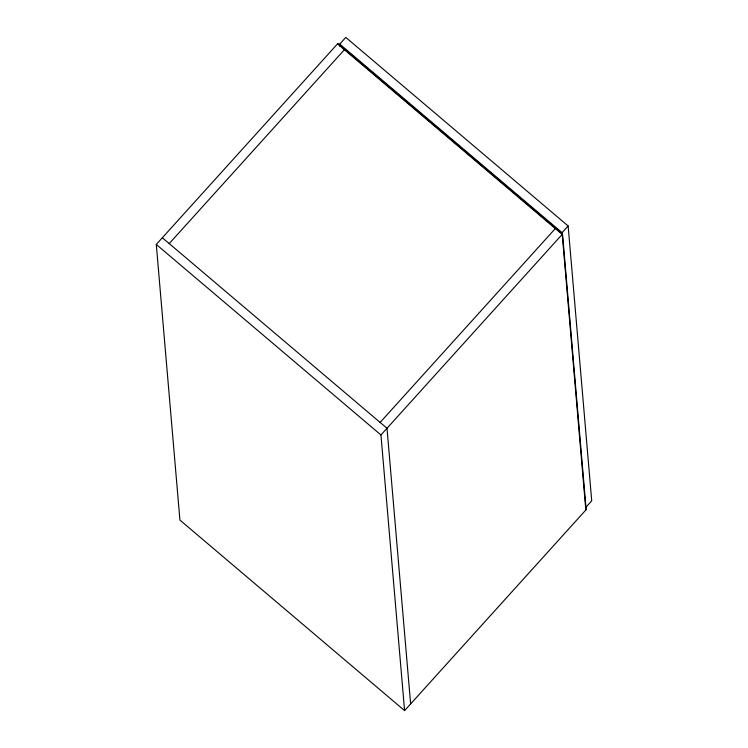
<?xml version="1.0" encoding="UTF-8"?>
<svg xmlns="http://www.w3.org/2000/svg" width="748" height="748" viewBox="0 0 748 748"><rect width="100%" height="100%" fill="white"/><g stroke="black" fill="none" stroke-linecap="round" stroke-linejoin="round"><path stroke-width="1.12" d="M156.285 244.456L337.872 43.496L562.533 234.012L586.161 509.64L404.584 710.6L179.922 520.084L156.285 244.456L380.947 434.971L404.584 710.6M339.919 46.423L339.723 44.095L345.782 37.4L568.143 225.971L591.715 500.851L585.656 507.546M169.216 243.586L344.753 49.331M380.124 422.442L555.661 228.177M585.824 510.014L562.094 232.675L568.143 225.971M380.947 434.971L562.533 234.012M339.723 44.095L562.094 232.675M337.535 43.87L562.197 234.386M162.344 237.761L387.006 428.277L410.633 703.905"/></g></svg>
